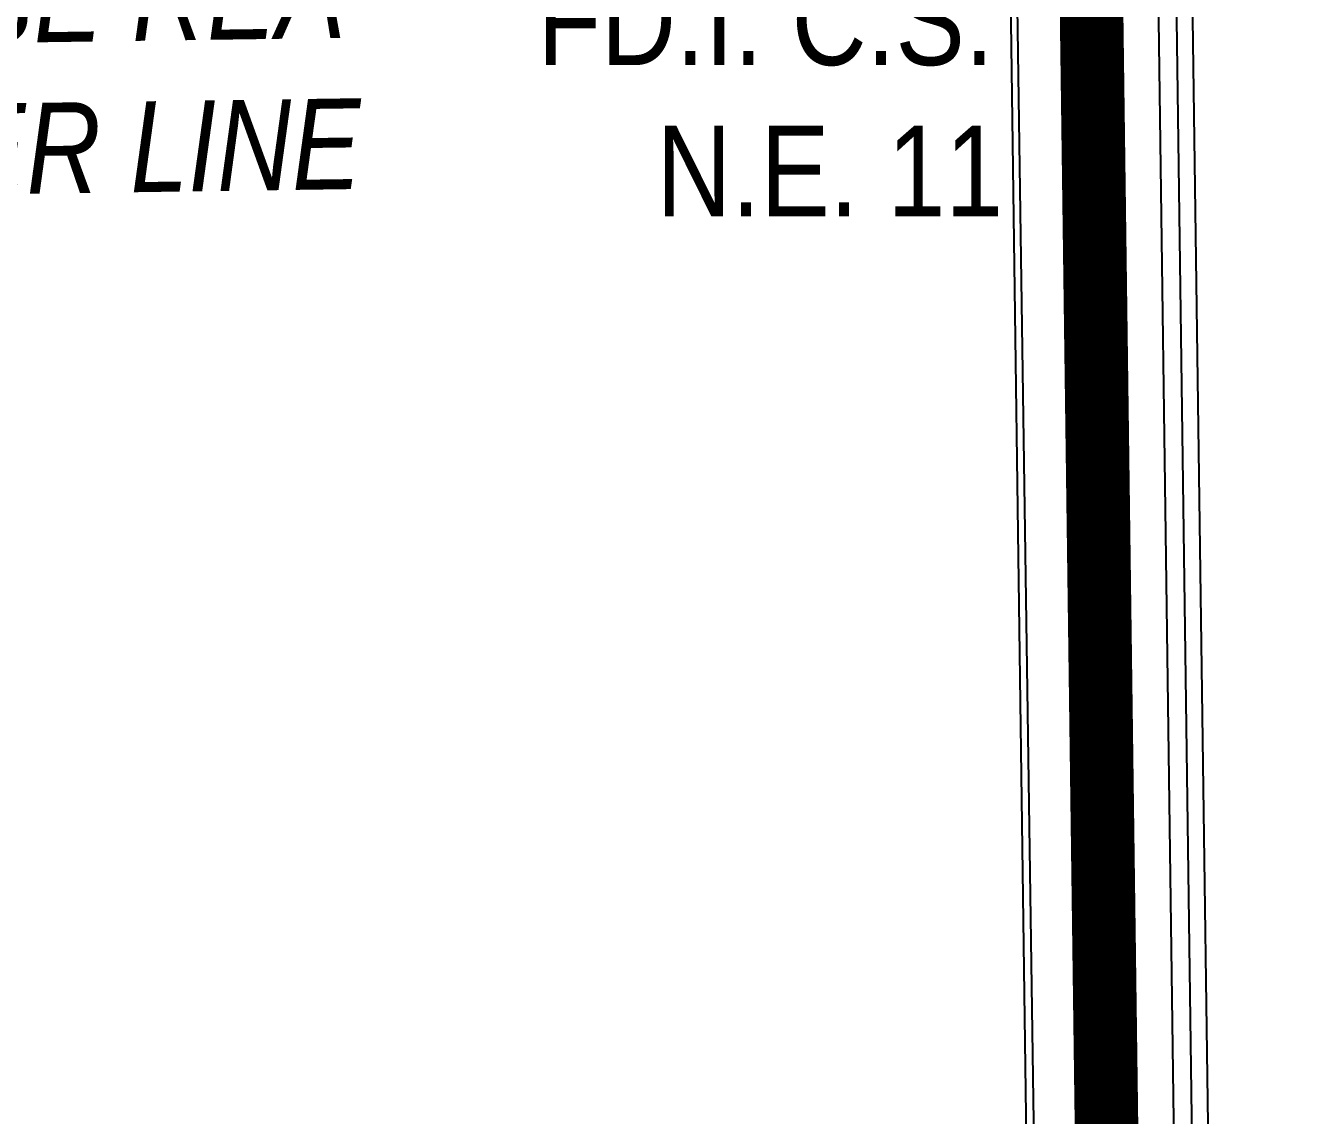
# Model space of a CAD drawing. Extents: x 57693 to 70573, y 5994359 to 6008381.
# Drawn here: x 63361.1 to 63500.7, y 6001591.8 to 6001711.9 of the extents above; entities that cross this region are included whole.
import ezdxf

# ---------------------------------------------------------------- set-up
doc = ezdxf.new("R2010")
doc.units = 0
doc.header["$LTSCALE"] = 5
for name, color, linetype in [('AS-POWER', 104, 'foc-POWER'), ('AS-POWER-T', 104, 'Continuous'), ('AS-ROADS', 254, 'Continuous'), ('AS-TELEPHONE', 224, 'foc-TEL'), ('L-MON', 1, 'Continuous'), ('L-SEC', 7, 'Continuous')]:
    doc.layers.add(name, color=color, linetype=linetype)
doc.styles.add('175L', font='ARIALN.TTF', dxfattribs={"height": 10})
doc.styles.add('foc-LtypeFont', font='ARIALN.TTF', dxfattribs={"height": 7.35})
doc.linetypes.add('foc-POWER', pattern='A,6,-1,["P",foc-LtypeFont,S=0.2,R=0,X=-0.625,Y=-0.75],-1.24,4', length=12.24)
doc.linetypes.add('foc-TEL', pattern='A,2,-1,["T",foc-LtypeFont,S=0.2,R=0,X=-0.425,Y=-0.75],-1.24,8', length=12.24)

msp = doc.modelspace()

# ---------------------------------------------------------------- linework, layer by layer
at = {"layer": 'AS-POWER', "flags": 128}
msp.add_lwpolyline([(63483.539, 6000821.062), (63472.019, 6001601.092), (63470.167, 6001726.429)], dxfattribs=at)
at = {"layer": 'AS-ROADS', "const_width": 7, "flags": 128}
msp.add_lwpolyline([(63465.966, 6002649.795), (63490.49, 6000821.161)], dxfattribs=at)
at = {"layer": 'AS-TELEPHONE', "flags": 128}
for points in [[(63498.093, 6000821.349), (63485.736, 6001725.971), (63485.459, 6001745.947), (63485.058, 6001772.606), (63485.234, 6001786.361), (63485.234, 6001786.361), (63485.762, 6001819.329), (63474.222, 6002650.139)], [(63500.091, 6000821.376), (63487.735, 6001725.998), (63487.457, 6001745.976), (63487.057, 6001772.609), (63487.232, 6001786.332), (63487.76, 6001819.327), (63476.22, 6002650.166)]]:
    msp.add_lwpolyline(points, dxfattribs=at)
at = {"layer": 'L-SEC', "flags": 128}
for points in [[(63469.436, 6001725.622), (63480.492, 6000920.913)], [(63500.668, 6000921.234), (63489.476, 6001725.895)]]:
    msp.add_lwpolyline(points, dxfattribs=at)

# ---------------------------------------------------------------- texts
at = {"layer": 'AS-POWER-T', "insert": (63301.764, 6001719.143), "char_height": 9.99252, "attachment_point": 1, "rotation": 0.82538, "style": '175L'}
msp.add_mtext_dynamic_manual_height_columns('\\pi3.569;{\\fArial Narrow|b0|i1|c0|p34;WILD ROSE REA \\P\\pi0.61073;O/H POWER LINE}', width=96.08909, gutter_width=50, heights=[0], dxfattribs=at)
at = {"layer": 'L-MON', "insert": (63411.752, 6001717.514), "char_height": 9.99252, "attachment_point": 1, "style": '175L'}
msp.add_mtext_dynamic_manual_height_columns('\\pi5.7531;FD.I. C.S.\\P\\pi18.854;N.E. 11', width=54.05943, gutter_width=50, heights=[0], dxfattribs=at)

doc.saveas('drawing.dxf')
